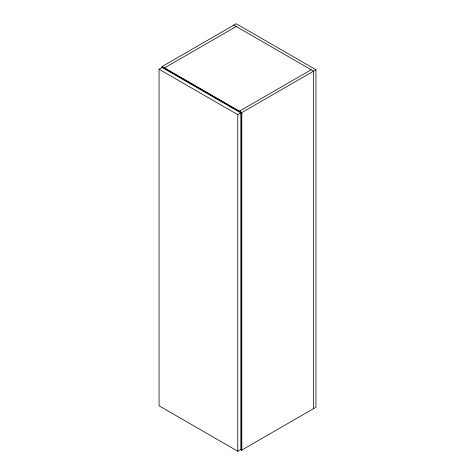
<?xml version="1.0" encoding="UTF-8"?>
<svg xmlns="http://www.w3.org/2000/svg" width="475" height="475" viewBox="0 0 475 475"><rect width="100%" height="100%" fill="white"/><g stroke="black" fill="none" stroke-linecap="round" stroke-linejoin="round"><path stroke-width="0.71" d="M159.054 69.231L162.106 67.468L240.819 112.913L240.819 449.487L237.767 451.25L159.054 405.804L159.054 69.231L237.767 114.677L240.819 112.913M164.231 68.085L236.235 26.511M239.162 111.346L311.167 69.772M315.946 69.772L236.235 23.75L161.838 66.702L241.549 112.723L315.946 69.772L315.946 407.259L241.549 450.217L240.356 449.522M233.848 25.133L313.559 71.149L313.559 408.642M241.817 450.062L241.817 112.569L162.106 66.547L162.106 68.032M241.549 112.723L241.549 450.217M237.767 114.677L237.767 451.25"/></g></svg>
